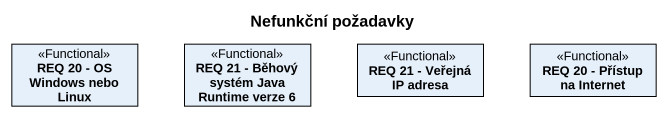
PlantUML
@startuml
title Nefunkční požadavky
hide circle
hide empty members
class "REQ 20 - OS Windows nebo Linux" as REQ_20_OS_Windows_nebo_Linux <<Functional>>
class "REQ 21 - Běhový systém Java Runtime verze 6" as REQ_21_Běhový_systém_Java <<Functional>>
class "REQ 21 - Veřejná IP adresa" as REQ_21_Veřejná_IP_adresa <<Functional>>
class "REQ 20 - Přístup na Internet" as REQ_20_Přístup_na_Internet <<Functional>>
@enduml
